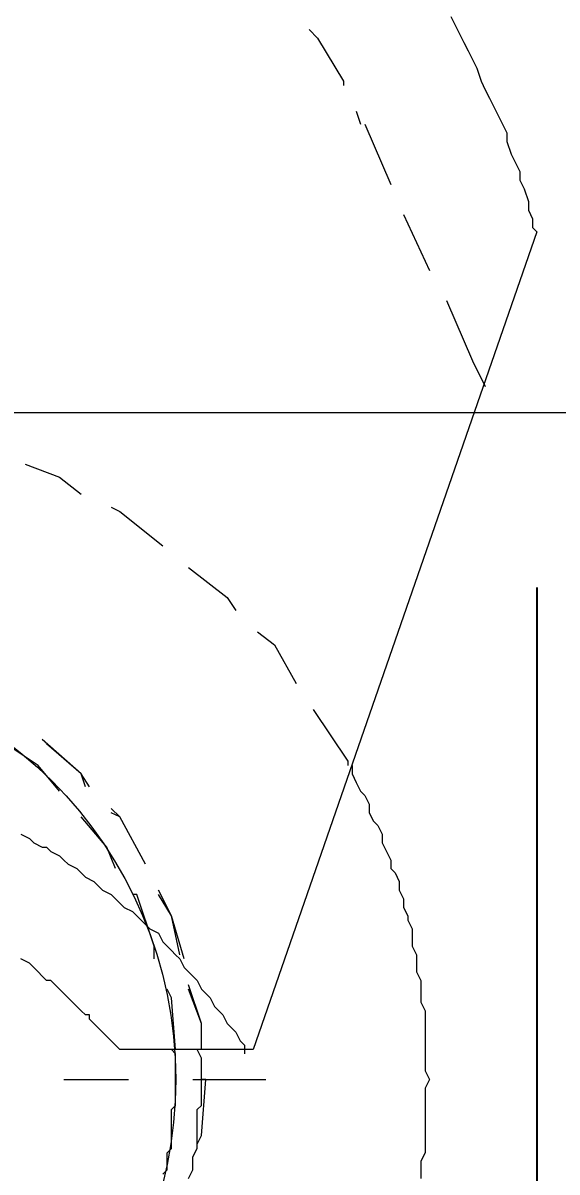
# Model space of a CAD drawing. Header units: millimetres. Extents: x 89051 to 218395, y -330386 to -125649.
# Drawn here: x 90811.47 to 90826.5, y -134322.14 to -134289.83 of the extents above; entities that cross this region are included whole.
import ezdxf

# ---------------------------------------------------------------- set-up
doc = ezdxf.new("R2010")
doc.units = ezdxf.units.MM
doc.header["$LTSCALE"] = 13
doc.linetypes.add('ACAD_ISO04W100', pattern=[30, 24, -3, 0, -3])
doc.layers.add('C00-00-00', color=7, linetype='Continuous')
doc.layers.add('C00-00-FF', color=5, linetype='Continuous', true_color=0x0000ff)
doc.layers.add('标注、文本', color=3, linetype='Continuous', lineweight=25)
doc.styles.get("Standard").update_dxf_attribs({"font": 'gbenor.shx', "bigfont": 'gbcbig.shx'})
doc.dimstyles.new('1-15', dxfattribs={"dimscale": 20, "dimtxt": 3.5, "dimasz": 2, "dimexe": 1.5, "dimexo": 0.5, "dimgap": 0.5, "dimtad": 1, "dimtoh": 1, "dimdec": 1, "dimdsep": 46, "dimtxsty": 'Standard', "dimcen": 2.5, "dimclrd": 3, "dimclre": 3, "dimclrt": 3, "dimadec": 0, "dimazin": 2, "dimtfac": 1, "dimtdec": 1, "dimtmove": 0, "dimatfit": 2, "dimfxl": 1, "dimarcsym": 0})

# ---------------------------------------------------------------- blocks, each defined once
blk = doc.blocks.new('225635')
at = {"layer": 'C00-00-00', "lineweight": 15}
for points in [[(72536.55, -125600.055), (72536.671, -125600.297), (72536.792, -125600.539), (72536.913, -125600.781), (72537.034, -125601.023), (72537.155, -125601.265), (72537.276, -125601.507), (72537.397, -125601.87), (72537.518, -125602.112), (72537.639, -125602.354), (72537.76, -125602.596), (72537.881, -125602.838), (72538.002, -125603.08), (72538.123, -125603.322), (72538.123, -125603.564), (72538.244, -125603.927), (72538.365, -125604.169), (72538.486, -125604.411), (72538.486, -125604.653), (72538.607, -125604.895), (72538.728, -125605.258), (72538.728, -125605.5), (72538.849, -125605.742), (72538.849, -125605.984), (72538.97, -125606.105)], [(72532.557, -125600.418), (72532.799, -125600.66)], [(72532.799, -125600.66), (72533.525, -125601.87)], [(72533.525, -125601.87), (72533.525, -125601.991)], [(72533.888, -125602.717), (72534.009, -125603.08)], [(72534.13, -125603.08), (72534.856, -125604.774)], [(72535.219, -125605.621), (72535.945, -125607.194)], [(72538.97, -125606.105), (72530.984, -125629.097)], [(72536.429, -125608.041), (72537.155, -125609.735)], [(72537.155, -125609.735), (72537.518, -125610.461)], [(72524.57, -125612.64), (72525.538, -125613.003)], [(72525.538, -125613.003), (72526.143, -125613.487)], [(72526.99, -125613.85), (72527.232, -125613.971)], [(72527.232, -125613.971), (72528.442, -125614.939)], [(72529.168, -125615.544), (72530.258, -125616.391)], [(72530.258, -125616.391), (72530.5, -125616.754)], [(72531.105, -125617.359), (72531.589, -125617.722)], [(72531.589, -125617.722), (72532.194, -125618.811)], [(72532.678, -125619.537), (72533.646, -125620.989)], [(72526.143, -125621.352), (72525.054, -125620.384)], [(72524.933, -125621.11), (72524.207, -125620.626)], [(72526.143, -125621.352), (72525.175, -125620.505)], [(72533.646, -125620.989), (72533.646, -125621.11)], [(72533.767, -125621.11), (72533.767, -125621.352), (72533.888, -125621.594), (72534.009, -125621.836), (72534.13, -125621.957), (72534.251, -125622.199), (72534.251, -125622.441), (72534.372, -125622.683), (72534.493, -125622.804), (72534.614, -125623.046), (72534.614, -125623.288), (72534.735, -125623.53), (72534.856, -125623.772), (72534.856, -125624.014), (72534.977, -125624.135), (72535.098, -125624.377), (72535.098, -125624.619), (72535.219, -125624.861), (72535.219, -125625.103), (72535.34, -125625.345), (72535.34, -125625.466), (72535.461, -125625.708), (72535.461, -125625.95), (72535.461, -125626.192), (72535.582, -125626.434), (72535.582, -125626.676), (72535.582, -125626.918), (72535.703, -125627.161), (72535.703, -125627.403), (72535.703, -125627.645), (72535.703, -125627.766), (72535.824, -125628.008), (72535.824, -125628.25), (72535.824, -125628.492), (72535.824, -125628.734), (72535.824, -125628.976), (72535.824, -125629.218), (72535.824, -125629.46), (72535.824, -125629.702), (72535.945, -125629.944), (72535.824, -125630.186), (72535.824, -125630.428), (72535.824, -125630.549), (72535.824, -125630.791), (72535.824, -125631.033), (72535.824, -125631.275), (72535.824, -125631.517), (72535.824, -125631.759), (72535.824, -125632.001), (72535.703, -125632.243), (72535.703, -125632.485), (72535.703, -125632.727)], [(72524.449, -125623.046), (72524.691, -125623.167), (72524.812, -125623.288), (72525.054, -125623.409), (72525.175, -125623.409), (72525.296, -125623.53), (72525.538, -125623.651), (72525.659, -125623.772), (72525.78, -125623.893), (72526.022, -125624.014), (72526.143, -125624.135), (72526.264, -125624.256), (72526.506, -125624.377), (72526.627, -125624.498), (72526.748, -125624.619), (72526.99, -125624.74), (72527.111, -125624.861), (72527.232, -125624.982), (72527.353, -125625.103), (72527.595, -125625.224), (72527.716, -125625.345), (72527.837, -125625.466), (72527.958, -125625.587), (72528.079, -125625.708), (72528.321, -125625.829), (72528.442, -125626.071), (72528.563, -125626.192), (72528.684, -125626.313), (72528.805, -125626.434), (72528.926, -125626.555), (72529.047, -125626.797), (72529.168, -125626.918), (72529.289, -125627.039), (72529.41, -125627.161), (72529.531, -125627.403), (72529.652, -125627.524), (72529.773, -125627.645), (72529.895, -125627.887), (72530.016, -125628.008), (72530.137, -125628.129), (72530.258, -125628.371), (72530.379, -125628.492), (72530.5, -125628.613), (72530.621, -125628.855), (72530.742, -125628.976), (72530.742, -125629.097), (72530.742, -125629.218)], [(72525.538, -125621.836), (72524.933, -125621.11)], [(72526.264, -125621.715), (72526.143, -125621.352)], [(72526.385, -125621.715), (72526.143, -125621.352)], [(72527.232, -125622.562), (72526.99, -125622.32)], [(72526.869, -125623.409), (72526.143, -125622.562)], [(72527.232, -125622.562), (72526.99, -125622.441)], [(72527.958, -125623.893), (72527.232, -125622.562)], [(72527.958, -125623.893), (72527.232, -125622.562)], [(72527.111, -125624.014), (72526.869, -125623.409)], [(72527.232, -125629.097), (72527.111, -125628.976), (72526.99, -125628.855), (72526.869, -125628.734), (72526.748, -125628.613), (72526.627, -125628.492), (72526.506, -125628.371), (72526.385, -125628.25), (72526.385, -125628.129), (72526.264, -125628.129), (72526.143, -125628.008), (72526.022, -125627.887), (72525.901, -125627.766), (72525.78, -125627.645), (72525.659, -125627.524), (72525.538, -125627.403), (72525.417, -125627.282), (72525.296, -125627.161), (72525.175, -125627.161), (72525.054, -125627.039), (72524.933, -125626.918), (72524.812, -125626.797), (72524.691, -125626.676), (72524.449, -125626.555)], [(72528.684, -125625.345), (72528.321, -125624.619)], [(72527.716, -125624.74), (72527.595, -125624.74)], [(72528.2, -125626.192), (72527.716, -125624.74)], [(72528.684, -125625.345), (72528.321, -125624.74)], [(72528.926, -125626.434), (72528.684, -125625.345)], [(72529.047, -125626.555), (72528.684, -125625.345)], [(72528.2, -125626.555), (72528.2, -125626.192)], [(72528.684, -125627.645), (72528.563, -125627.403)], [(72529.531, -125628.371), (72529.168, -125627.282)], [(72529.531, -125628.371), (72529.168, -125627.403)], [(72528.805, -125629.097), (72528.684, -125627.645)], [(72529.531, -125628.976), (72529.531, -125628.371)], [(72529.531, -125629.097), (72529.531, -125628.371)], [(72529.168, -125632.727), (72529.289, -125632.485), (72529.289, -125632.364), (72529.289, -125632.243), (72529.289, -125632.122), (72529.41, -125631.88), (72529.41, -125631.759), (72529.41, -125631.638), (72529.41, -125631.517), (72529.41, -125631.275), (72529.41, -125631.154), (72529.41, -125631.033), (72529.41, -125630.791), (72529.531, -125630.67), (72529.531, -125630.549), (72529.531, -125630.428), (72529.531, -125630.186), (72529.531, -125630.065), (72529.531, -125629.944), (72529.531, -125629.823), (72529.531, -125629.581), (72529.531, -125629.46), (72529.531, -125629.339), (72529.41, -125629.097)], [(72528.442, -125632.606), (72528.563, -125632.485), (72528.563, -125632.243), (72528.563, -125632.122), (72528.563, -125632.001), (72528.684, -125631.88), (72528.684, -125631.759), (72528.684, -125631.517), (72528.684, -125631.396), (72528.684, -125631.275), (72528.684, -125631.154), (72528.684, -125631.033), (72528.684, -125630.791), (72528.805, -125630.67), (72528.805, -125630.549), (72528.805, -125630.428), (72528.805, -125630.307), (72528.805, -125630.065), (72528.805, -125629.944), (72528.805, -125629.823), (72528.805, -125629.702), (72528.805, -125629.581), (72528.805, -125629.339), (72528.805, -125629.218), (72528.684, -125629.097)], [(72530.863, -125629.097), (72527.232, -125629.097)], [(72530.984, -125629.097), (72530.863, -125629.097)], [(72529.531, -125631.517), (72529.652, -125629.944)], [(72529.652, -125629.944), (72529.531, -125629.944)], [(72529.41, -125631.759), (72529.531, -125631.517)]]:
    blk.add_lwpolyline(points, dxfattribs=at)
at = {"layer": 'C00-00-FF', "lineweight": 15}
for points in [[(72525.659, -125629.944), (72527.474, -125629.944)], [(72529.289, -125629.944), (72531.347, -125629.944)]]:
    blk.add_lwpolyline(points, dxfattribs=at)
blk.add_circle((72516.947, -125629.944), 11.859, dxfattribs=at)
at = {"layer": '标注、文本', "color": 1, "linetype": 'ACAD_ISO04W100', "lineweight": 15}
blk.add_line((72418.952, -125611.188), (72558.051, -125611.188), dxfattribs=at)
blk = doc.blocks.new('*D567')
at = {"layer": 'Defpoints', "color": 0, "transparency": 16777216}
for p in [(90825.933, -134295.696), (90100.617, -134341.656), (90825.933, -134923.229)]:
    blk.add_point(p, dxfattribs=at)
at = {"layer": '标注、文本', "color": 3, "lineweight": -2, "transparency": 16777216}
for p, q in [((90825.933, -134305.696), (90825.933, -134953.229)), ((90100.617, -134351.656), (90100.617, -134953.229)), ((90140.617, -134923.229), (90785.933, -134923.229))]:
    blk.add_line(p, q, dxfattribs=at)
at = {"layer": '标注、文本', "color": 3, "transparency": 16777216}
for points in [[(90140.617, -134916.562), (90140.617, -134929.896), (90100.617, -134923.229)], [(90785.933, -134916.562), (90785.933, -134929.896), (90825.933, -134923.229)]]:
    blk.add_solid(points, dxfattribs=at)
at = {"layer": '标注、文本', "color": 3, "transparency": 16777216, "insert": (90463.275, -134878.229), "char_height": 70, "attachment_point": 5}
blk.add_mtext('761', dxfattribs=at)
blk = doc.blocks.new('*D580')
at = {"layer": 'Defpoints', "color": 0, "transparency": 16777216}
for p in [(90794.776, -134113.287), (90674.312, -134182.836), (90940.67, -134217.792), (90006.08, -134300.778), (90933.981, -134300.778)]:
    blk.add_point(p, dxfattribs=at)
at = {"layer": '标注、文本', "color": 3, "lineweight": -2, "transparency": 16777216}
for p, q in [((90803.436, -134108.287), (90909.885, -134046.828)), ((90943.981, -134300.778), (90977.93, -134300.778))]:
    blk.add_line(p, q, dxfattribs=at)
blk.add_arc((90470.031, -134300.778), 477.9, 4.79703, 25.20297, dxfattribs=at)
at = {"layer": '标注、文本', "color": 3, "transparency": 16777216}
for points in [[(90896.529, -134100.365), (90908.345, -134094.187), (90883.904, -134061.828)], [(90952.917, -134260.534), (90939.596, -134261.092), (90947.93, -134300.778)]]:
    blk.add_solid(points, dxfattribs=at)
at = {"layer": '标注、文本', "color": 3, "transparency": 16777216, "insert": (90975.113, -134165.442), "char_height": 70, "attachment_point": 5, "rotation": 285}
blk.add_mtext('30°', dxfattribs=at)
blk = doc.blocks.new('*D581')
at = {"layer": 'Defpoints', "color": 0, "transparency": 16777216}
for p in [(90705.914, -134300.778), (90845.014, -134300.778), (90674.312, -134418.72), (90920.56, -134464.757), (90794.776, -134488.27)]:
    blk.add_point(p, dxfattribs=at)
at = {"layer": '标注、文本', "color": 3, "lineweight": -2, "transparency": 16777216}
for p, q in [((90855.014, -134300.778), (90979.474, -134300.778)), ((90803.436, -134493.27), (90911.222, -134555.5))]:
    blk.add_line(p, q, dxfattribs=at)
blk.add_arc((90470.031, -134300.778), 479.443, 334.78158, 355.21842, dxfattribs=at)
at = {"layer": '标注、文本', "color": 3, "transparency": 16777216}
for points in [[(90941.144, -134340.465), (90954.466, -134341.021), (90949.474, -134300.778)], [(90909.686, -134508.144), (90897.871, -134501.965), (90885.241, -134540.5)]]:
    blk.add_solid(points, dxfattribs=at)
at = {"layer": '标注、文本', "color": 3, "transparency": 16777216, "insert": (90889.671, -134413.22), "char_height": 70, "attachment_point": 5, "rotation": 75}
blk.add_mtext('30°', dxfattribs=at)

msp = doc.modelspace()

# ---------------------------------------------------------------- linework, layer by layer
at = {"layer": '标注、文本', "color": 1, "linetype": 'ACAD_ISO04W100', "lineweight": 15}
msp.add_line((90006.08, -134300.778), (90933.981, -134300.778), dxfattribs=at)

# ---------------------------------------------------------------- block references
at = {"layer": '标注、文本'}
msp.add_blockref('225635', (18286.963, -8689.591), dxfattribs=at)

# ---------------------------------------------------------------- dimensions: what is measured, and where the dimension line sits
for base, line1, line2, picture, middle in [((90940.67, -134217.792), ((90006.08, -134300.778), (90933.981, -134300.778)), ((90674.312, -134182.836), (90794.776, -134113.287)), '*D580', (90975.113, -134165.442)), ((90920.56, -134464.757), ((90674.312, -134418.72), (90794.776, -134488.27)), ((90705.914, -134300.778), (90845.014, -134300.778)), '*D581', (90889.671, -134413.22))]:
    dim = msp.add_angular_dim_2l(base=base, line1=line1, line2=line2, dimstyle='1-15', dxfattribs=at)
    dim.commit()
    dim.dimension.update_dxf_attribs({"geometry": picture, "text_midpoint": middle})
dim = msp.add_linear_dim(base=(90825.933, -134923.229), p1=(90100.617, -134341.656), p2=(90825.933, -134295.696), text='761', dimstyle='1-15', dxfattribs=at)
dim.commit()
dim.dimension.update_dxf_attribs({"geometry": '*D567', "text_midpoint": (90463.275, -134878.229)})

doc.saveas('drawing.dxf')
